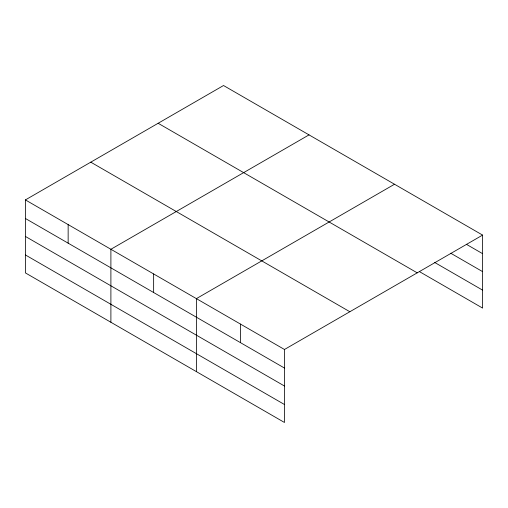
<?xml version="1.0" encoding="UTF-8"?>
<svg xmlns="http://www.w3.org/2000/svg" width="508" height="508" viewBox="0 0 508 508"><rect width="100%" height="100%" fill="white"/><g stroke="black" fill="none" stroke-linecap="round" stroke-linejoin="round"><path stroke-width="0.76" d="M284.474 386.017L284.474 349.485L25.4 199.911L25.4 272.904L284.474 422.478L284.474 386.017L25.4 236.442M419.589 271.704L482.6 308.089L482.6 235.096L223.526 85.522L25.4 199.911M309.023 134.887L110.896 249.276L110.896 322.262M394.513 184.245L196.386 298.634L196.386 371.621M284.474 349.485L482.6 235.096M466.338 244.278L482.6 253.67M450.755 253.238L482.6 271.628M434.492 262.357L482.6 290.132M158.147 123.273L417.22 272.847M90.78 162.166L349.853 311.741M25.4 218.484L284.474 368.059M25.4 254.946L284.474 404.514M240.43 324.06L240.43 342.627M153.638 273.952L153.638 292.519M68.148 224.593L68.148 243.161"/></g></svg>
